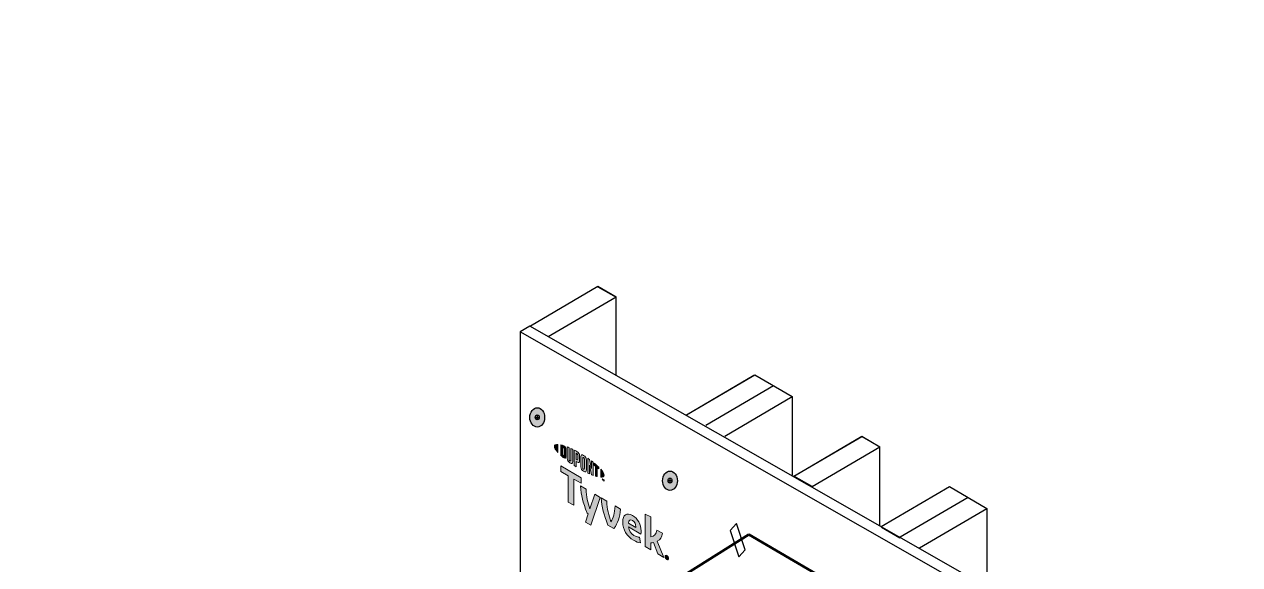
# Model space of a CAD drawing. Extents: x -1279 to 5791, y -3809 to 1769.
# Drawn here: x -443 to 159, y -2596 to -2329 of the extents above; entities that cross this region are included whole.
import ezdxf

# ---------------------------------------------------------------- set-up
doc = ezdxf.new("R2010")
doc.units = 0
doc.header["$MEASUREMENT"] = 0
doc.linetypes.add('AI-Linetype-21', pattern=[27, 18, -9])
for name, color, linetype, lineweight in [('G-ANNO-TTLB', 7, 'Continuous', 0), ('TYVEK', 7, 'Continuous', 0), ('X-REF - TRACED', 7, 'Continuous', 0)]:
    doc.layers.add(name, color=color, linetype=linetype, lineweight=lineweight)

# ---------------------------------------------------------------- blocks, each defined once
blk = doc.blocks.new('Block_108')
at = {"layer": 'TYVEK', "true_color": 0x003b71, "transparency": 33554687}
h = blk.add_hatch(color=156, dxfattribs=at)
h.dxf.hatch_style = 2
edge = h.paths.add_edge_path()
edge.add_ellipse((-189.16, -2523.54), major_axis=(0, 4.78), ratio=0.766948, start_angle=0, end_angle=360)
h = blk.add_hatch(color=156, dxfattribs=at)
h.dxf.hatch_style = 2
edge = h.paths.add_edge_path()
edge.add_ellipse((-123.45, -2554.86), major_axis=(0, 4.78), ratio=0.766948, start_angle=0, end_angle=360)
h = blk.add_hatch(color=156, dxfattribs=at)
h.dxf.hatch_style = 2
edge = h.paths.add_edge_path()
edge.add_ellipse((-21.66, -2609.28), major_axis=(0, 4.78), ratio=0.766948, start_angle=0, end_angle=360)
h = blk.add_hatch(color=156, dxfattribs=at)
h.dxf.hatch_style = 2
edge = h.paths.add_edge_path()
edge.add_ellipse((57.22, -2650.62), major_axis=(0, 4.78), ratio=0.766948, start_angle=0, end_angle=360)
h = blk.add_hatch(color=156, dxfattribs=at)
h.dxf.hatch_style = 2
edge = h.paths.add_edge_path()
edge.add_ellipse((-189.16, -2796.72), major_axis=(0, 4.78), ratio=0.766948, start_angle=0, end_angle=360)
h = blk.add_hatch(color=156, dxfattribs=at)
h.dxf.hatch_style = 2
edge = h.paths.add_edge_path()
edge.add_ellipse((-189.16, -2887.82), major_axis=(0, 4.78), ratio=0.766948, start_angle=0, end_angle=360)
h = blk.add_hatch(color=156, dxfattribs=at)
h.dxf.hatch_style = 2
edge = h.paths.add_edge_path()
edge.add_ellipse((57.22, -2923.79), major_axis=(0, 4.78), ratio=0.766948, start_angle=0, end_angle=360)
h = blk.add_hatch(color=156, dxfattribs=at)
h.dxf.hatch_style = 2
edge = h.paths.add_edge_path()
edge.add_ellipse((-21.66, -2973.46), major_axis=(0, 4.78), ratio=0.766948, start_angle=0, end_angle=360)
h = blk.add_hatch(color=156, dxfattribs=at)
h.dxf.hatch_style = 2
edge = h.paths.add_edge_path()
edge.add_ellipse((57.22, -3014.9), major_axis=(0, 4.78), ratio=0.766948, start_angle=0, end_angle=360)
at = {"layer": 'TYVEK', "color": 18, "lineweight": 25, "true_color": 0x080808}
for p, q in [((-190.14, -2523.51), (-188.19, -2523.51)), ((-189.16, -2522.28), (-189.16, -2524.74)), ((-124.42, -2554.83), (-122.48, -2554.83)), ((-123.45, -2553.6), (-123.45, -2556.07)), ((-22.63, -2609.25), (-20.68, -2609.25)), ((-21.66, -2608.02), (-21.66, -2610.49)), ((57.22, -2649.35), (57.22, -2651.82)), ((-190.14, -2796.69), (-188.19, -2796.69)), ((-189.16, -2795.45), (-189.16, -2797.92)), ((-190.14, -2887.79), (-188.19, -2887.79)), ((-189.16, -2886.56), (-189.16, -2889.03)), ((56.25, -2923.76), (58.19, -2923.76)), ((57.22, -2922.53), (57.22, -2925)), ((-21.66, -2972.19), (-21.66, -2974.66)), ((-22.63, -2973.43), (-20.68, -2973.43)), ((57.22, -3013.64), (57.22, -3016.11)), ((56.25, -3014.87), (58.19, -3014.87))]:
    blk.add_line(p, q, dxfattribs=at)
at = {"layer": 'TYVEK', "color": 18, "lineweight": 25, "true_color": 0x000000}
blk.add_line((56.25, -2650.59), (58.19, -2650.59), dxfattribs=at)
at = {"layer": 'TYVEK', "color": 8, "lineweight": 25, "true_color": 0x808080}
for points in [[(56.71, -2646.25)], [(-193.34, -2706.03)], [(-193.34, -2797.05)], [(-189.68, -2801.83)]]:
    blk.add_lwpolyline(points, dxfattribs=at)
at = {"layer": 'TYVEK', "color": 18, "lineweight": 25, "true_color": 0x000000}
for centre, major_axis, ratio in [((-189.16, -2523.54), (0, 4.78), 0.766948), ((-123.45, -2554.86), (0, 4.78), 0.766948), ((-21.66, -2609.28), (0, 4.78), 0.766948), ((57.22, -2650.62), (0, 4.78), 0.766948), ((57.22, -2650.59), (0, 1.23), 0.788846), ((-189.16, -2796.72), (0, 4.78), 0.766948), ((-189.16, -2887.82), (0, 4.78), 0.766948), ((57.22, -2923.79), (0, 4.78), 0.766948), ((-21.66, -2973.46), (0, 4.78), 0.766948), ((57.22, -3014.9), (0, 4.78), 0.766948)]:
    blk.add_ellipse(centre, major_axis=major_axis, ratio=ratio, dxfattribs=at)
at = {"layer": 'TYVEK', "color": 18, "lineweight": 25, "true_color": 0x080808}
for centre in [(-189.16, -2523.51), (-123.45, -2554.83), (-21.66, -2609.25), (-189.16, -2796.69), (-189.16, -2887.79), (57.22, -2923.76), (-21.66, -2973.43), (57.22, -3014.87)]:
    blk.add_ellipse(centre, major_axis=(0, 1.23), ratio=0.788846, dxfattribs=at)
blk = doc.blocks.new('Block_450')
at = {"layer": 'X-REF - TRACED', "true_color": 0x848484, "transparency": 33554687}
h = blk.add_hatch(color=252, dxfattribs=at)
h.dxf.hatch_style = 2
edge = h.paths.add_edge_path()
edge.add_spline(control_points=[(-180.67, -2537.89), (-180.67, -2538.61), (-180.06, -2539.64), (-178.99, -2540.84), (-178.99, -2540.84), (-178.99, -2536.9), (-178.99, -2536.9), (-180.06, -2536.86), (-180.67, -2537.17), (-180.67, -2537.89)], knot_values=[0, 0, 0, 0, 1, 1, 1, 2, 2, 2, 3, 3, 3, 3], degree=3, periodic=0)
h = blk.add_hatch(color=252, dxfattribs=at)
h.dxf.hatch_style = 2
edge = h.paths.add_edge_path()
edge.add_spline(control_points=[(-175.79, -2542.32), (-175.79, -2542.62), (-175.95, -2542.63), (-176.13, -2542.52), (-176.28, -2542.44), (-176.51, -2542.24), (-176.7, -2542.08), (-176.7, -2542.08), (-176.7, -2538.31), (-176.7, -2538.31), (-176.51, -2538.36), (-176.28, -2538.43), (-176.13, -2538.52), (-175.95, -2538.63), (-175.79, -2538.82), (-175.79, -2539.12), (-175.79, -2539.12), (-175.79, -2542.32), (-175.79, -2542.32)], knot_values=[0, 0, 0, 0, 1, 1, 1, 2, 2, 2, 3, 3, 3, 4, 4, 4, 5, 5, 5, 6, 6, 6, 6], degree=3, periodic=0)
edge = h.paths.add_edge_path()
edge.add_spline(control_points=[(-176.01, -2537.6), (-176.31, -2537.43), (-176.74, -2537.28), (-177.52, -2537.11), (-177.52, -2537.11), (-177.52, -2542.33), (-177.52, -2542.33), (-176.83, -2542.97), (-176.31, -2543.41), (-176.01, -2543.58), (-175.32, -2543.98), (-174.94, -2543.72), (-174.94, -2542.95), (-174.94, -2542.95), (-174.94, -2539.48), (-174.94, -2539.48), (-174.94, -2538.7), (-175.32, -2538), (-176.01, -2537.6)], knot_values=[0, 0, 0, 0, 1, 1, 1, 2, 2, 2, 3, 3, 3, 4, 4, 4, 5, 5, 5, 6, 6, 6, 6], degree=3, periodic=0)
h = blk.add_hatch(color=252, dxfattribs=at)
h.dxf.hatch_style = 2
edge = h.paths.add_edge_path()
edge.add_spline(control_points=[(-172.54, -2544.8), (-172.54, -2545.11), (-172.63, -2545.25), (-172.96, -2545.01), (-173.29, -2544.78), (-173.37, -2544.57), (-173.37, -2544.21), (-173.37, -2544.21), (-173.37, -2538.53), (-173.37, -2538.53), (-173.59, -2538.43), (-174.07, -2538.23), (-174.27, -2538.15), (-174.27, -2538.15), (-174.27, -2543.9), (-174.27, -2543.9), (-174.27, -2544.81), (-173.88, -2545.4), (-172.96, -2546.05), (-172.12, -2546.65), (-171.61, -2546.45), (-171.61, -2545.44), (-171.61, -2545.44), (-171.61, -2539.36), (-171.61, -2539.36), (-171.78, -2539.27), (-172.36, -2538.99), (-172.54, -2538.91), (-172.54, -2538.91), (-172.54, -2544.8), (-172.54, -2544.8)], knot_values=[0, 0, 0, 0, 1, 1, 1, 2, 2, 2, 3, 3, 3, 4, 4, 4, 5, 5, 5, 6, 6, 6, 7, 7, 7, 8, 8, 8, 9, 9, 9, 10, 10, 10, 10], degree=3, periodic=0)
h = blk.add_hatch(color=252, dxfattribs=at)
h.dxf.hatch_style = 2
edge = h.paths.add_edge_path()
edge.add_spline(control_points=[(-169.12, -2544.28), (-169.12, -2544.61), (-169.23, -2544.72), (-169.61, -2544.5), (-169.61, -2544.5), (-169.94, -2544.31), (-169.94, -2544.31), (-169.94, -2544.31), (-169.94, -2541.29), (-169.94, -2541.29), (-169.79, -2541.37), (-169.71, -2541.41), (-169.62, -2541.46), (-169.21, -2541.7), (-169.12, -2541.93), (-169.12, -2542.26), (-169.12, -2542.26), (-169.12, -2544.28), (-169.12, -2544.28)], knot_values=[0, 0, 0, 0, 1, 1, 1, 2, 2, 2, 3, 3, 3, 4, 4, 4, 5, 5, 5, 6, 6, 6, 6], degree=3, periodic=0)
edge = h.paths.add_edge_path()
edge.add_spline(control_points=[(-169.57, -2540.42), (-169.73, -2540.33), (-170.33, -2540.01), (-170.87, -2539.73), (-170.87, -2539.73), (-170.87, -2547.38), (-170.87, -2547.38), (-170.69, -2547.5), (-170.2, -2547.81), (-169.94, -2547.97), (-169.94, -2547.97), (-169.94, -2545.37), (-169.94, -2545.37), (-169.94, -2545.37), (-169.57, -2545.59), (-169.57, -2545.59), (-168.59, -2546.15), (-168.18, -2545.88), (-168.18, -2544.91), (-168.18, -2544.91), (-168.18, -2542.65), (-168.18, -2542.65), (-168.18, -2541.7), (-168.64, -2540.96), (-169.57, -2540.42)], knot_values=[0, 0, 0, 0, 1, 1, 1, 2, 2, 2, 3, 3, 3, 4, 4, 4, 5, 5, 5, 6, 6, 6, 7, 7, 7, 8, 8, 8, 8], degree=3, periodic=0)
h = blk.add_hatch(color=252, dxfattribs=at)
h.dxf.hatch_style = 2
edge = h.paths.add_edge_path()
edge.add_spline(control_points=[(-165.77, -2548.89), (-165.77, -2549.19), (-165.86, -2549.3), (-166.19, -2549.12), (-166.54, -2548.93), (-166.63, -2548.71), (-166.63, -2548.39), (-166.63, -2548.39), (-166.63, -2543.62), (-166.63, -2543.62), (-166.63, -2543.31), (-166.54, -2543.19), (-166.19, -2543.4), (-165.86, -2543.6), (-165.77, -2543.81), (-165.77, -2544.12), (-165.77, -2544.12), (-165.77, -2548.89), (-165.77, -2548.89)], knot_values=[0, 0, 0, 0, 1, 1, 1, 2, 2, 2, 3, 3, 3, 4, 4, 4, 5, 5, 5, 6, 6, 6, 6], degree=3, periodic=0)
edge = h.paths.add_edge_path()
edge.add_spline(control_points=[(-166.19, -2542.33), (-167.06, -2541.78), (-167.58, -2541.92), (-167.58, -2542.93), (-167.58, -2542.93), (-167.58, -2547.93), (-167.58, -2547.93), (-167.58, -2549), (-167.11, -2549.71), (-166.19, -2550.19), (-165.3, -2550.66), (-164.83, -2550.54), (-164.83, -2549.41), (-164.83, -2549.41), (-164.83, -2544.63), (-164.83, -2544.63), (-164.83, -2543.56), (-165.25, -2542.93), (-166.19, -2542.33)], knot_values=[0, 0, 0, 0, 1, 1, 1, 2, 2, 2, 3, 3, 3, 4, 4, 4, 5, 5, 5, 6, 6, 6, 6], degree=3, periodic=0)
h = blk.add_hatch(color=252, dxfattribs=at)
h.dxf.hatch_style = 2
edge = h.paths.add_edge_path()
edge.add_spline(control_points=[(-162.22, -2548.88), (-162.22, -2548.88), (-163.26, -2544.39), (-163.26, -2544.39), (-163.55, -2544.19), (-163.89, -2543.95), (-164.15, -2543.77), (-164.15, -2543.77), (-164.15, -2551.11), (-164.15, -2551.11), (-163.97, -2551.2), (-163.49, -2551.41), (-163.25, -2551.51), (-163.25, -2551.51), (-163.32, -2547.14), (-163.32, -2547.14), (-163.32, -2547.14), (-162.22, -2551.94), (-162.22, -2551.94), (-161.99, -2552.03), (-161.65, -2552.16), (-161.42, -2552.24), (-161.42, -2552.24), (-161.42, -2545.79), (-161.42, -2545.79), (-161.66, -2545.6), (-162.08, -2545.27), (-162.29, -2545.11), (-162.29, -2545.11), (-162.22, -2548.88), (-162.22, -2548.88)], knot_values=[0, 0, 0, 0, 1, 1, 1, 2, 2, 2, 3, 3, 3, 4, 4, 4, 5, 5, 5, 6, 6, 6, 7, 7, 7, 8, 8, 8, 9, 9, 9, 10, 10, 10, 10], degree=3, periodic=0)
h = blk.add_hatch(color=252, dxfattribs=at)
h.dxf.hatch_style = 2
edge = h.paths.add_edge_path()
edge.add_spline(control_points=[(-160.96, -2547.18), (-160.73, -2547.36), (-160.5, -2547.55), (-160.27, -2547.73), (-160.27, -2547.73), (-160.27, -2552.62), (-160.27, -2552.62), (-160.07, -2552.68), (-159.69, -2552.79), (-159.43, -2552.85), (-159.43, -2552.85), (-159.43, -2548.45), (-159.43, -2548.45), (-159.19, -2548.66), (-158.96, -2548.87), (-158.75, -2549.06), (-158.75, -2549.06), (-158.75, -2548.12), (-158.75, -2548.12), (-159.41, -2547.47), (-160.13, -2546.84), (-160.96, -2546.16), (-160.96, -2546.16), (-160.96, -2547.18), (-160.96, -2547.18)], knot_values=[0, 0, 0, 0, 1, 1, 1, 2, 2, 2, 3, 3, 3, 4, 4, 4, 5, 5, 5, 6, 6, 6, 7, 7, 7, 8, 8, 8, 8], degree=3, periodic=0)
h = blk.add_hatch(color=252, dxfattribs=at)
h.dxf.hatch_style = 2
edge = h.paths.add_edge_path()
edge.add_spline(control_points=[(-156.06, -2552.1), (-156.06, -2552.82), (-156.68, -2553.14), (-157.74, -2553.11), (-157.74, -2553.11), (-157.74, -2549.16), (-157.74, -2549.16), (-156.68, -2550.36), (-156.06, -2551.38), (-156.06, -2552.1)], knot_values=[0, 0, 0, 0, 1, 1, 1, 2, 2, 2, 3, 3, 3, 3], degree=3, periodic=0)
h = blk.add_hatch(color=252, dxfattribs=at)
h.dxf.hatch_style = 2
edge = h.paths.add_edge_path()
edge.add_spline(control_points=[(-156.56, -2554.18), (-156.56, -2554.18), (-156.46, -2554.24), (-156.46, -2554.24), (-156.46, -2554.24), (-156.31, -2554.6), (-156.31, -2554.6), (-156.31, -2554.6), (-156.16, -2554.41), (-156.16, -2554.41), (-156.16, -2554.41), (-156.06, -2554.47), (-156.06, -2554.47), (-156.06, -2554.47), (-156.06, -2555.04), (-156.06, -2555.04), (-156.06, -2555.04), (-156.16, -2554.98), (-156.16, -2554.98), (-156.16, -2554.98), (-156.16, -2554.58), (-156.16, -2554.58), (-156.16, -2554.58), (-156.31, -2554.76), (-156.31, -2554.76), (-156.31, -2554.76), (-156.32, -2554.76), (-156.32, -2554.76), (-156.32, -2554.76), (-156.47, -2554.4), (-156.47, -2554.4), (-156.47, -2554.4), (-156.47, -2554.8), (-156.47, -2554.8), (-156.47, -2554.8), (-156.56, -2554.75), (-156.56, -2554.75), (-156.56, -2554.75), (-156.56, -2554.18), (-156.56, -2554.18)], knot_values=[0, 0, 0, 0, 1, 1, 1, 2, 2, 2, 3, 3, 3, 4, 4, 4, 5, 5, 5, 6, 6, 6, 7, 7, 7, 8, 8, 8, 9, 9, 9, 10, 10, 10, 11, 11, 11, 12, 12, 12, 13, 13, 13, 13], degree=3, periodic=0)
edge = h.paths.add_edge_path()
edge.add_spline(control_points=[(-156.92, -2554.08), (-156.92, -2554.08), (-157.07, -2553.99), (-157.07, -2553.99), (-157.07, -2553.99), (-157.07, -2553.89), (-157.07, -2553.89), (-157.07, -2553.89), (-156.67, -2554.12), (-156.67, -2554.12), (-156.67, -2554.12), (-156.67, -2554.22), (-156.67, -2554.22), (-156.67, -2554.22), (-156.82, -2554.13), (-156.82, -2554.13), (-156.82, -2554.13), (-156.82, -2554.6), (-156.82, -2554.6), (-156.82, -2554.6), (-156.92, -2554.55), (-156.92, -2554.55), (-156.92, -2554.55), (-156.92, -2554.08), (-156.92, -2554.08)], knot_values=[0, 0, 0, 0, 1, 1, 1, 2, 2, 2, 3, 3, 3, 4, 4, 4, 5, 5, 5, 6, 6, 6, 7, 7, 7, 8, 8, 8, 8], degree=3, periodic=0)
at = {"layer": 'X-REF - TRACED'}
for points, knots in [([(-180.67, -2537.89), (-180.67, -2538.61), (-180.06, -2539.64), (-178.99, -2540.84), (-178.99, -2540.84), (-178.99, -2536.9), (-178.99, -2536.9), (-180.06, -2536.86), (-180.67, -2537.17), (-180.67, -2537.89)], [0, 0, 0, 0, 1, 1, 1, 2, 2, 2, 3, 3, 3, 3]), ([(-176.01, -2537.6), (-176.31, -2537.43), (-176.74, -2537.28), (-177.52, -2537.11), (-177.52, -2537.11), (-177.52, -2542.33), (-177.52, -2542.33), (-176.83, -2542.97), (-176.31, -2543.41), (-176.01, -2543.58), (-175.32, -2543.98), (-174.94, -2543.72), (-174.94, -2542.95), (-174.94, -2542.95), (-174.94, -2539.48), (-174.94, -2539.48), (-174.94, -2538.7), (-175.32, -2538), (-176.01, -2537.6)], [0, 0, 0, 0, 1, 1, 1, 2, 2, 2, 3, 3, 3, 4, 4, 4, 5, 5, 5, 6, 6, 6, 6]), ([(-175.79, -2542.32), (-175.79, -2542.62), (-175.95, -2542.63), (-176.13, -2542.52), (-176.28, -2542.44), (-176.51, -2542.24), (-176.7, -2542.08), (-176.7, -2542.08), (-176.7, -2538.31), (-176.7, -2538.31), (-176.51, -2538.36), (-176.28, -2538.43), (-176.13, -2538.52), (-175.95, -2538.63), (-175.79, -2538.82), (-175.79, -2539.12), (-175.79, -2539.12), (-175.79, -2542.32), (-175.79, -2542.32)], [0, 0, 0, 0, 1, 1, 1, 2, 2, 2, 3, 3, 3, 4, 4, 4, 5, 5, 5, 6, 6, 6, 6]), ([(-172.54, -2544.8), (-172.54, -2545.11), (-172.63, -2545.25), (-172.96, -2545.01), (-173.29, -2544.78), (-173.37, -2544.57), (-173.37, -2544.21), (-173.37, -2544.21), (-173.37, -2538.53), (-173.37, -2538.53), (-173.59, -2538.43), (-174.07, -2538.23), (-174.27, -2538.15), (-174.27, -2538.15), (-174.27, -2543.9), (-174.27, -2543.9), (-174.27, -2544.81), (-173.88, -2545.4), (-172.96, -2546.05), (-172.12, -2546.65), (-171.61, -2546.45), (-171.61, -2545.44), (-171.61, -2545.44), (-171.61, -2539.36), (-171.61, -2539.36), (-171.78, -2539.27), (-172.36, -2538.99), (-172.54, -2538.91), (-172.54, -2538.91), (-172.54, -2544.8), (-172.54, -2544.8)], [0, 0, 0, 0, 1, 1, 1, 2, 2, 2, 3, 3, 3, 4, 4, 4, 5, 5, 5, 6, 6, 6, 7, 7, 7, 8, 8, 8, 9, 9, 9, 10, 10, 10, 10]), ([(-169.57, -2540.42), (-169.73, -2540.33), (-170.33, -2540.01), (-170.87, -2539.73), (-170.87, -2539.73), (-170.87, -2547.38), (-170.87, -2547.38), (-170.69, -2547.5), (-170.2, -2547.81), (-169.94, -2547.97), (-169.94, -2547.97), (-169.94, -2545.37), (-169.94, -2545.37), (-169.94, -2545.37), (-169.57, -2545.59), (-169.57, -2545.59), (-168.59, -2546.15), (-168.18, -2545.88), (-168.18, -2544.91), (-168.18, -2544.91), (-168.18, -2542.65), (-168.18, -2542.65), (-168.18, -2541.7), (-168.64, -2540.96), (-169.57, -2540.42)], [0, 0, 0, 0, 1, 1, 1, 2, 2, 2, 3, 3, 3, 4, 4, 4, 5, 5, 5, 6, 6, 6, 7, 7, 7, 8, 8, 8, 8]), ([(-169.12, -2544.28), (-169.12, -2544.61), (-169.23, -2544.72), (-169.61, -2544.5), (-169.61, -2544.5), (-169.94, -2544.31), (-169.94, -2544.31), (-169.94, -2544.31), (-169.94, -2541.29), (-169.94, -2541.29), (-169.79, -2541.37), (-169.71, -2541.41), (-169.62, -2541.46), (-169.21, -2541.7), (-169.12, -2541.93), (-169.12, -2542.26), (-169.12, -2542.26), (-169.12, -2544.28), (-169.12, -2544.28)], [0, 0, 0, 0, 1, 1, 1, 2, 2, 2, 3, 3, 3, 4, 4, 4, 5, 5, 5, 6, 6, 6, 6]), ([(-166.19, -2542.33), (-167.06, -2541.78), (-167.58, -2541.92), (-167.58, -2542.93), (-167.58, -2542.93), (-167.58, -2547.93), (-167.58, -2547.93), (-167.58, -2549), (-167.11, -2549.71), (-166.19, -2550.19), (-165.3, -2550.66), (-164.83, -2550.54), (-164.83, -2549.41), (-164.83, -2549.41), (-164.83, -2544.63), (-164.83, -2544.63), (-164.83, -2543.56), (-165.25, -2542.93), (-166.19, -2542.33)], [0, 0, 0, 0, 1, 1, 1, 2, 2, 2, 3, 3, 3, 4, 4, 4, 5, 5, 5, 6, 6, 6, 6]), ([(-165.77, -2548.89), (-165.77, -2549.19), (-165.86, -2549.3), (-166.19, -2549.12), (-166.54, -2548.93), (-166.63, -2548.71), (-166.63, -2548.39), (-166.63, -2548.39), (-166.63, -2543.62), (-166.63, -2543.62), (-166.63, -2543.31), (-166.54, -2543.19), (-166.19, -2543.4), (-165.86, -2543.6), (-165.77, -2543.81), (-165.77, -2544.12), (-165.77, -2544.12), (-165.77, -2548.89), (-165.77, -2548.89)], [0, 0, 0, 0, 1, 1, 1, 2, 2, 2, 3, 3, 3, 4, 4, 4, 5, 5, 5, 6, 6, 6, 6]), ([(-162.22, -2548.88), (-162.22, -2548.88), (-163.26, -2544.39), (-163.26, -2544.39), (-163.55, -2544.19), (-163.89, -2543.95), (-164.15, -2543.77), (-164.15, -2543.77), (-164.15, -2551.11), (-164.15, -2551.11), (-163.97, -2551.2), (-163.49, -2551.41), (-163.25, -2551.51), (-163.25, -2551.51), (-163.32, -2547.14), (-163.32, -2547.14), (-163.32, -2547.14), (-162.22, -2551.94), (-162.22, -2551.94), (-161.99, -2552.03), (-161.65, -2552.16), (-161.42, -2552.24), (-161.42, -2552.24), (-161.42, -2545.79), (-161.42, -2545.79), (-161.66, -2545.6), (-162.08, -2545.27), (-162.29, -2545.11), (-162.29, -2545.11), (-162.22, -2548.88), (-162.22, -2548.88)], [0, 0, 0, 0, 1, 1, 1, 2, 2, 2, 3, 3, 3, 4, 4, 4, 5, 5, 5, 6, 6, 6, 7, 7, 7, 8, 8, 8, 9, 9, 9, 10, 10, 10, 10]), ([(-160.96, -2547.18), (-160.73, -2547.36), (-160.5, -2547.55), (-160.27, -2547.73), (-160.27, -2547.73), (-160.27, -2552.62), (-160.27, -2552.62), (-160.07, -2552.68), (-159.69, -2552.79), (-159.43, -2552.85), (-159.43, -2552.85), (-159.43, -2548.45), (-159.43, -2548.45), (-159.19, -2548.66), (-158.96, -2548.87), (-158.75, -2549.06), (-158.75, -2549.06), (-158.75, -2548.12), (-158.75, -2548.12), (-159.41, -2547.47), (-160.13, -2546.84), (-160.96, -2546.16), (-160.96, -2546.16), (-160.96, -2547.18), (-160.96, -2547.18)], [0, 0, 0, 0, 1, 1, 1, 2, 2, 2, 3, 3, 3, 4, 4, 4, 5, 5, 5, 6, 6, 6, 7, 7, 7, 8, 8, 8, 8]), ([(-156.06, -2552.1), (-156.06, -2552.82), (-156.68, -2553.14), (-157.74, -2553.11), (-157.74, -2553.11), (-157.74, -2549.16), (-157.74, -2549.16), (-156.68, -2550.36), (-156.06, -2551.38), (-156.06, -2552.1)], [0, 0, 0, 0, 1, 1, 1, 2, 2, 2, 3, 3, 3, 3]), ([(-156.92, -2554.08), (-156.92, -2554.08), (-157.07, -2553.99), (-157.07, -2553.99), (-157.07, -2553.99), (-157.07, -2553.89), (-157.07, -2553.89), (-157.07, -2553.89), (-156.67, -2554.12), (-156.67, -2554.12), (-156.67, -2554.12), (-156.67, -2554.22), (-156.67, -2554.22), (-156.67, -2554.22), (-156.82, -2554.13), (-156.82, -2554.13), (-156.82, -2554.13), (-156.82, -2554.6), (-156.82, -2554.6), (-156.82, -2554.6), (-156.92, -2554.55), (-156.92, -2554.55), (-156.92, -2554.55), (-156.92, -2554.08), (-156.92, -2554.08)], [0, 0, 0, 0, 1, 1, 1, 2, 2, 2, 3, 3, 3, 4, 4, 4, 5, 5, 5, 6, 6, 6, 7, 7, 7, 8, 8, 8, 8]), ([(-156.56, -2554.18), (-156.56, -2554.18), (-156.46, -2554.24), (-156.46, -2554.24), (-156.46, -2554.24), (-156.31, -2554.6), (-156.31, -2554.6), (-156.31, -2554.6), (-156.16, -2554.41), (-156.16, -2554.41), (-156.16, -2554.41), (-156.06, -2554.47), (-156.06, -2554.47), (-156.06, -2554.47), (-156.06, -2555.04), (-156.06, -2555.04), (-156.06, -2555.04), (-156.16, -2554.98), (-156.16, -2554.98), (-156.16, -2554.98), (-156.16, -2554.58), (-156.16, -2554.58), (-156.16, -2554.58), (-156.31, -2554.76), (-156.31, -2554.76), (-156.31, -2554.76), (-156.32, -2554.76), (-156.32, -2554.76), (-156.32, -2554.76), (-156.47, -2554.4), (-156.47, -2554.4), (-156.47, -2554.4), (-156.47, -2554.8), (-156.47, -2554.8), (-156.47, -2554.8), (-156.56, -2554.75), (-156.56, -2554.75), (-156.56, -2554.75), (-156.56, -2554.18), (-156.56, -2554.18)], [0, 0, 0, 0, 1, 1, 1, 2, 2, 2, 3, 3, 3, 4, 4, 4, 5, 5, 5, 6, 6, 6, 7, 7, 7, 8, 8, 8, 9, 9, 9, 10, 10, 10, 11, 11, 11, 12, 12, 12, 13, 13, 13, 13])]:
    blk.add_open_spline(points, degree=3, knots=knots, dxfattribs=at)
blk = doc.blocks.new('Block_454')
at = {"layer": 'X-REF - TRACED', "true_color": 0x848484, "transparency": 33554687}
h = blk.add_hatch(color=252, dxfattribs=at)
h.dxf.hatch_style = 2
h.paths.add_polyline_path([(-167.41, -2553.42), (-177.52, -2547.59), (-177.52, -2550.34), (-173.87, -2552.44), (-173.87, -2565.44), (-171.06, -2567.06), (-171.06, -2554.06), (-167.41, -2556.17)])
h = blk.add_hatch(color=252, dxfattribs=at)
h.dxf.hatch_style = 2
edge = h.paths.add_edge_path()
edge.add_spline(control_points=[(-150.62, -2567.37), (-150.8, -2571.11), (-151.55, -2573.29), (-152.7, -2575.16), (-153.82, -2571.97), (-154.55, -2568.95), (-154.76, -2564.98), (-154.76, -2564.98), (-157.49, -2563.4), (-157.49, -2563.4), (-157.19, -2568.09), (-156.31, -2571.5), (-154.19, -2576.8), (-154.19, -2576.8), (-151.19, -2578.53), (-151.19, -2578.53), (-149.15, -2575.64), (-148.31, -2573.22), (-147.92, -2568.93), (-147.92, -2568.93), (-150.62, -2567.37), (-150.62, -2567.37)], knot_values=[0, 0, 0, 0, 1, 1, 1, 2, 2, 2, 3, 3, 3, 4, 4, 4, 5, 5, 5, 6, 6, 6, 7, 7, 7, 7], degree=3, periodic=0)
h = blk.add_hatch(color=252, dxfattribs=at)
h.dxf.hatch_style = 2
edge = h.paths.add_edge_path()
edge.add_spline(control_points=[(-144.05, -2575.81), (-144.05, -2575.81), (-140.33, -2577.97), (-140.33, -2577.97), (-140.33, -2577.97), (-140.33, -2577.7), (-140.33, -2577.7), (-140.33, -2576.44), (-140.92, -2575.18), (-141.99, -2574.55), (-143.13, -2573.9), (-143.88, -2574.39), (-144.05, -2575.81)], knot_values=[0, 0, 0, 0, 1, 1, 1, 2, 2, 2, 3, 3, 3, 4, 4, 4, 4], degree=3, periodic=0)
edge = h.paths.add_edge_path()
edge.add_spline(control_points=[(-138.11, -2585.59), (-138.97, -2585.54), (-140.25, -2585.12), (-141.54, -2584.37), (-144.7, -2582.55), (-146.86, -2579.01), (-146.86, -2575.27), (-146.86, -2571.7), (-144.88, -2570.42), (-141.99, -2572.08), (-139.43, -2573.56), (-137.74, -2576.63), (-137.74, -2579.64), (-137.74, -2580.32), (-137.78, -2580.88), (-137.82, -2581.3), (-137.82, -2581.3), (-144.01, -2577.73), (-144.01, -2577.73), (-143.76, -2579.67), (-142.84, -2581.01), (-141.27, -2581.92), (-140.31, -2582.47), (-139.39, -2582.76), (-138.54, -2582.84), (-138.54, -2582.84), (-138.11, -2585.59), (-138.11, -2585.59)], knot_values=[0, 0, 0, 0, 1, 1, 1, 2, 2, 2, 3, 3, 3, 4, 4, 4, 5, 5, 5, 6, 6, 6, 7, 7, 7, 8, 8, 8, 9, 9, 9, 9], degree=3, periodic=0)
h = blk.add_hatch(color=252, dxfattribs=at)
h.dxf.hatch_style = 2
edge = h.paths.add_edge_path()
edge.add_spline(control_points=[(-129.72, -2584.79), (-129.72, -2584.79), (-126.46, -2592.81), (-126.46, -2592.81), (-126.46, -2592.81), (-129.4, -2591.11), (-129.4, -2591.11), (-129.4, -2591.11), (-131.66, -2585.42), (-131.66, -2585.42), (-132.07, -2585.52), (-132.5, -2585.61), (-132.97, -2585.68), (-132.97, -2585.68), (-132.97, -2589.05), (-132.97, -2589.05), (-132.97, -2589.05), (-135.68, -2587.49), (-135.68, -2587.49), (-135.68, -2587.49), (-135.68, -2571.36), (-135.68, -2571.36), (-135.68, -2571.36), (-132.97, -2572.77), (-132.97, -2572.77), (-132.97, -2572.77), (-132.97, -2582.69), (-132.97, -2582.69), (-131.13, -2582.38), (-130.23, -2581.33), (-129.91, -2579.33), (-129.91, -2579.33), (-127.23, -2580.88), (-127.23, -2580.88), (-127.28, -2582.78), (-128.15, -2584.01), (-129.72, -2584.79)], knot_values=[0, 0, 0, 0, 1, 1, 1, 2, 2, 2, 3, 3, 3, 4, 4, 4, 5, 5, 5, 6, 6, 6, 7, 7, 7, 8, 8, 8, 9, 9, 9, 10, 10, 10, 11, 11, 11, 12, 12, 12, 12], degree=3, periodic=0)
at = {"layer": 'X-REF - TRACED'}
blk.add_lwpolyline([(-167.41, -2553.42), (-177.52, -2547.59), (-177.52, -2550.34), (-173.87, -2552.44), (-173.87, -2565.44), (-171.06, -2567.06), (-171.06, -2554.06), (-167.41, -2556.17)], close=True, dxfattribs=at)
for points, knots in [([(-150.62, -2567.37), (-150.8, -2571.11), (-151.55, -2573.29), (-152.7, -2575.16), (-153.82, -2571.97), (-154.55, -2568.95), (-154.76, -2564.98), (-154.76, -2564.98), (-157.49, -2563.4), (-157.49, -2563.4), (-157.19, -2568.09), (-156.31, -2571.5), (-154.19, -2576.8), (-154.19, -2576.8), (-151.19, -2578.53), (-151.19, -2578.53), (-149.15, -2575.64), (-148.31, -2573.22), (-147.92, -2568.93), (-147.92, -2568.93), (-150.62, -2567.37), (-150.62, -2567.37)], [0, 0, 0, 0, 1, 1, 1, 2, 2, 2, 3, 3, 3, 4, 4, 4, 5, 5, 5, 6, 6, 6, 7, 7, 7, 7]), ([(-138.11, -2585.59), (-138.97, -2585.54), (-140.25, -2585.12), (-141.54, -2584.37), (-144.7, -2582.55), (-146.86, -2579.01), (-146.86, -2575.27), (-146.86, -2571.7), (-144.88, -2570.42), (-141.99, -2572.08), (-139.43, -2573.56), (-137.74, -2576.63), (-137.74, -2579.64), (-137.74, -2580.32), (-137.78, -2580.88), (-137.82, -2581.3), (-137.82, -2581.3), (-144.01, -2577.73), (-144.01, -2577.73), (-143.76, -2579.67), (-142.84, -2581.01), (-141.27, -2581.92), (-140.31, -2582.47), (-139.39, -2582.76), (-138.54, -2582.84), (-138.54, -2582.84), (-138.11, -2585.59), (-138.11, -2585.59)], [0, 0, 0, 0, 1, 1, 1, 2, 2, 2, 3, 3, 3, 4, 4, 4, 5, 5, 5, 6, 6, 6, 7, 7, 7, 8, 8, 8, 9, 9, 9, 9]), ([(-144.05, -2575.81), (-144.05, -2575.81), (-140.33, -2577.97), (-140.33, -2577.97), (-140.33, -2577.97), (-140.33, -2577.7), (-140.33, -2577.7), (-140.33, -2576.44), (-140.92, -2575.18), (-141.99, -2574.55), (-143.13, -2573.9), (-143.88, -2574.39), (-144.05, -2575.81)], [0, 0, 0, 0, 1, 1, 1, 2, 2, 2, 3, 3, 3, 4, 4, 4, 4]), ([(-129.72, -2584.79), (-129.72, -2584.79), (-126.46, -2592.81), (-126.46, -2592.81), (-126.46, -2592.81), (-129.4, -2591.11), (-129.4, -2591.11), (-129.4, -2591.11), (-131.66, -2585.42), (-131.66, -2585.42), (-132.07, -2585.52), (-132.5, -2585.61), (-132.97, -2585.68), (-132.97, -2585.68), (-132.97, -2589.05), (-132.97, -2589.05), (-132.97, -2589.05), (-135.68, -2587.49), (-135.68, -2587.49), (-135.68, -2587.49), (-135.68, -2571.36), (-135.68, -2571.36), (-135.68, -2571.36), (-132.97, -2572.77), (-132.97, -2572.77), (-132.97, -2572.77), (-132.97, -2582.69), (-132.97, -2582.69), (-131.13, -2582.38), (-130.23, -2581.33), (-129.91, -2579.33), (-129.91, -2579.33), (-127.23, -2580.88), (-127.23, -2580.88), (-127.28, -2582.78), (-128.15, -2584.01), (-129.72, -2584.79)], [0, 0, 0, 0, 1, 1, 1, 2, 2, 2, 3, 3, 3, 4, 4, 4, 5, 5, 5, 6, 6, 6, 7, 7, 7, 8, 8, 8, 9, 9, 9, 10, 10, 10, 11, 11, 11, 12, 12, 12, 12])]:
    blk.add_open_spline(points, degree=3, knots=knots, dxfattribs=at)
blk = doc.blocks.new('Block_453')
at = {"layer": 'X-REF - TRACED', "true_color": 0x848484, "transparency": 33554687}
h = blk.add_hatch(color=252, dxfattribs=at)
h.dxf.hatch_style = 2
edge = h.paths.add_edge_path()
edge.add_spline(control_points=[(-160.68, -2561.56), (-160.68, -2561.56), (-163.11, -2568.81), (-163.11, -2568.81), (-164.14, -2565.78), (-164.81, -2562.85), (-165.02, -2559.06), (-165.02, -2559.06), (-167.74, -2557.48), (-167.74, -2557.48), (-167.45, -2562.17), (-166.57, -2565.58), (-164.45, -2570.88), (-164.45, -2570.88), (-163.9, -2571.19), (-163.9, -2571.19), (-163.9, -2571.19), (-165.29, -2575.33), (-165.29, -2575.33), (-165.29, -2575.33), (-162.58, -2576.89), (-162.58, -2576.89), (-162.58, -2576.89), (-157.97, -2563.13), (-157.97, -2563.13), (-157.97, -2563.13), (-160.68, -2561.56), (-160.68, -2561.56)], knot_values=[0, 0, 0, 0, 1, 1, 1, 2, 2, 2, 3, 3, 3, 4, 4, 4, 5, 5, 5, 6, 6, 6, 7, 7, 7, 8, 8, 8, 9, 9, 9, 9], degree=3, periodic=0)
at = {"layer": 'X-REF - TRACED'}
blk.add_open_spline([(-160.68, -2561.56), (-160.68, -2561.56), (-163.11, -2568.81), (-163.11, -2568.81), (-164.14, -2565.78), (-164.81, -2562.85), (-165.02, -2559.06), (-165.02, -2559.06), (-167.74, -2557.48), (-167.74, -2557.48), (-167.45, -2562.17), (-166.57, -2565.58), (-164.45, -2570.88), (-164.45, -2570.88), (-163.9, -2571.19), (-163.9, -2571.19), (-163.9, -2571.19), (-165.29, -2575.33), (-165.29, -2575.33), (-165.29, -2575.33), (-162.58, -2576.89), (-162.58, -2576.89), (-162.58, -2576.89), (-157.97, -2563.13), (-157.97, -2563.13), (-157.97, -2563.13), (-160.68, -2561.56), (-160.68, -2561.56)], degree=3, knots=[0, 0, 0, 0, 1, 1, 1, 2, 2, 2, 3, 3, 3, 4, 4, 4, 5, 5, 5, 6, 6, 6, 7, 7, 7, 8, 8, 8, 9, 9, 9, 9], dxfattribs=at)
blk.add_blockref('Block_454', (0, 0), dxfattribs=at)
blk = doc.blocks.new('Block_455')
at = {"layer": 'X-REF - TRACED', "true_color": 0x848484, "transparency": 33554687}
h = blk.add_hatch(color=252, dxfattribs=at)
h.dxf.hatch_style = 2
edge = h.paths.add_edge_path()
edge.add_spline(control_points=[(-125.16, -2592.5), (-125.16, -2592.5), (-125.16, -2592.79), (-125.16, -2592.79), (-125.16, -2592.79), (-125.05, -2592.86), (-125.05, -2592.86), (-124.94, -2592.92), (-124.88, -2592.92), (-124.88, -2592.81), (-124.88, -2592.7), (-124.94, -2592.62), (-125.05, -2592.56), (-125.05, -2592.56), (-125.16, -2592.5), (-125.16, -2592.5)], knot_values=[0, 0, 0, 0, 1, 1, 1, 2, 2, 2, 3, 3, 3, 4, 4, 4, 5, 5, 5, 5], degree=3, periodic=0)
edge = h.paths.add_edge_path()
edge.add_spline(control_points=[(-125.35, -2592.2), (-125.35, -2592.2), (-125.05, -2592.38), (-125.05, -2592.38), (-124.81, -2592.51), (-124.7, -2592.71), (-124.7, -2592.91), (-124.7, -2593.06), (-124.76, -2593.13), (-124.87, -2593.11), (-124.81, -2593.27), (-124.73, -2593.44), (-124.64, -2593.63), (-124.64, -2593.63), (-124.86, -2593.5), (-124.86, -2593.5), (-124.95, -2593.33), (-125.01, -2593.18), (-125.06, -2593.03), (-125.06, -2593.03), (-125.16, -2592.97), (-125.16, -2592.97), (-125.16, -2592.97), (-125.16, -2593.33), (-125.16, -2593.33), (-125.16, -2593.33), (-125.35, -2593.22), (-125.35, -2593.22), (-125.35, -2593.22), (-125.35, -2592.2), (-125.35, -2592.2)], knot_values=[0, 0, 0, 0, 1, 1, 1, 2, 2, 2, 3, 3, 3, 4, 4, 4, 5, 5, 5, 6, 6, 6, 7, 7, 7, 8, 8, 8, 9, 9, 9, 10, 10, 10, 10], degree=3, periodic=0)
edge = h.paths.add_edge_path()
edge.add_spline(control_points=[(-125.04, -2592.12), (-125.47, -2591.87), (-125.71, -2592.01), (-125.71, -2592.52), (-125.71, -2593.03), (-125.47, -2593.45), (-125.04, -2593.7), (-124.61, -2593.94), (-124.37, -2593.81), (-124.37, -2593.3), (-124.37, -2592.79), (-124.61, -2592.36), (-125.04, -2592.12)], knot_values=[0, 0, 0, 0, 1, 1, 1, 2, 2, 2, 3, 3, 3, 4, 4, 4, 4], degree=3, periodic=0)
edge = h.paths.add_edge_path()
edge.add_spline(control_points=[(-125.04, -2591.92), (-124.51, -2592.22), (-124.17, -2592.81), (-124.17, -2593.41), (-124.17, -2594.02), (-124.52, -2594.2), (-125.04, -2593.9), (-125.57, -2593.59), (-125.91, -2593.01), (-125.91, -2592.4), (-125.91, -2591.8), (-125.57, -2591.61), (-125.04, -2591.92)], knot_values=[0, 0, 0, 0, 1, 1, 1, 2, 2, 2, 3, 3, 3, 4, 4, 4, 4], degree=3, periodic=0)
at = {"layer": 'X-REF - TRACED'}
for points, knots in [([(-125.04, -2591.92), (-124.51, -2592.22), (-124.17, -2592.81), (-124.17, -2593.41), (-124.17, -2594.02), (-124.52, -2594.2), (-125.04, -2593.9), (-125.57, -2593.59), (-125.91, -2593.01), (-125.91, -2592.4), (-125.91, -2591.8), (-125.57, -2591.61), (-125.04, -2591.92)], [0, 0, 0, 0, 1, 1, 1, 2, 2, 2, 3, 3, 3, 4, 4, 4, 4]), ([(-125.04, -2592.12), (-125.47, -2591.87), (-125.71, -2592.01), (-125.71, -2592.52), (-125.71, -2593.03), (-125.47, -2593.45), (-125.04, -2593.7), (-124.61, -2593.94), (-124.37, -2593.81), (-124.37, -2593.3), (-124.37, -2592.79), (-124.61, -2592.36), (-125.04, -2592.12)], [0, 0, 0, 0, 1, 1, 1, 2, 2, 2, 3, 3, 3, 4, 4, 4, 4]), ([(-125.35, -2592.2), (-125.35, -2592.2), (-125.05, -2592.38), (-125.05, -2592.38), (-124.81, -2592.51), (-124.7, -2592.71), (-124.7, -2592.91), (-124.7, -2593.06), (-124.76, -2593.13), (-124.87, -2593.11), (-124.81, -2593.27), (-124.73, -2593.44), (-124.64, -2593.63), (-124.64, -2593.63), (-124.86, -2593.5), (-124.86, -2593.5), (-124.95, -2593.33), (-125.01, -2593.18), (-125.06, -2593.03), (-125.06, -2593.03), (-125.16, -2592.97), (-125.16, -2592.97), (-125.16, -2592.97), (-125.16, -2593.33), (-125.16, -2593.33), (-125.16, -2593.33), (-125.35, -2593.22), (-125.35, -2593.22), (-125.35, -2593.22), (-125.35, -2592.2), (-125.35, -2592.2)], [0, 0, 0, 0, 1, 1, 1, 2, 2, 2, 3, 3, 3, 4, 4, 4, 5, 5, 5, 6, 6, 6, 7, 7, 7, 8, 8, 8, 9, 9, 9, 10, 10, 10, 10]), ([(-125.16, -2592.5), (-125.16, -2592.5), (-125.16, -2592.79), (-125.16, -2592.79), (-125.16, -2592.79), (-125.05, -2592.86), (-125.05, -2592.86), (-124.94, -2592.92), (-124.88, -2592.92), (-124.88, -2592.81), (-124.88, -2592.7), (-124.94, -2592.62), (-125.05, -2592.56), (-125.05, -2592.56), (-125.16, -2592.5), (-125.16, -2592.5)], [0, 0, 0, 0, 1, 1, 1, 2, 2, 2, 3, 3, 3, 4, 4, 4, 5, 5, 5, 5])]:
    blk.add_open_spline(points, degree=3, knots=knots, dxfattribs=at)
blk = doc.blocks.new('Block_452')
at = {"layer": 'X-REF - TRACED'}
for name in ['Block_453', 'Block_455']:
    blk.add_blockref(name, (0, 0), dxfattribs=at)
blk = doc.blocks.new('Block_451')
at = {"layer": 'X-REF - TRACED'}
blk.add_blockref('Block_452', (0, 0), dxfattribs=at)
blk = doc.blocks.new('Block_449')
at = {"layer": 'X-REF - TRACED'}
for name in ['Block_450', 'Block_451']:
    blk.add_blockref(name, (0, 0), dxfattribs=at)

msp = doc.modelspace()

# ---------------------------------------------------------------- hatches: boundary and pattern name
at = {"layer": 'G-ANNO-TTLB', "true_color": 0xff00ff, "transparency": 33554687}
h = msp.add_hatch(color=6, dxfattribs=at)
edge = h.paths.add_edge_path()
edge.add_spline(control_points=[(1773.02, -3692.6), (1773.02, -3692.6), (-1156.5, -3692.6), (-1156.5, -3692.6), (-1156.5, -3692.6), (-1156.5, -1235.6), (-1156.5, -1235.6), (-1156.5, -1235.6), (1773.02, -1235.6), (1773.02, -1235.6), (1773.02, -1235.6), (1773.02, -3692.6), (1773.02, -3692.6)], knot_values=[0, 0, 0, 0, 1, 1, 1, 2, 2, 2, 3, 3, 3, 4, 4, 4, 4], degree=3, periodic=0)
edge = h.paths.add_edge_path()
edge.add_spline(control_points=[(-1147.5, -1244.6), (-1147.5, -1244.6), (-1147.5, -3683.6), (-1147.5, -3683.6), (-1147.5, -3683.6), (1764.02, -3683.6), (1764.02, -3683.6), (1764.02, -3683.6), (1764.02, -1244.6), (1764.02, -1244.6), (1764.02, -1244.6), (-1147.5, -1244.6), (-1147.5, -1244.6)], knot_values=[0, 0, 0, 0, 1, 1, 1, 2, 2, 2, 3, 3, 3, 4, 4, 4, 4], degree=3, periodic=0)
edge.add_line((-1147.5, -1244.6), (-1147.5, -1244.6))

# ---------------------------------------------------------------- linework, layer by layer
at = {"layer": 'G-ANNO-TTLB'}
for points in [[(1773.02, -3692.6), (1773.02, -3692.6), (-1156.5, -3692.6), (-1156.5, -3692.6), (-1156.5, -3692.6), (-1156.5, -1235.6), (-1156.5, -1235.6), (-1156.5, -1235.6), (1773.02, -1235.6), (1773.02, -1235.6), (1773.02, -1235.6), (1773.02, -3692.6), (1773.02, -3692.6)], [(-1147.5, -1244.6), (-1147.5, -1244.6), (-1147.5, -3683.6), (-1147.5, -3683.6), (-1147.5, -3683.6), (1764.02, -3683.6), (1764.02, -3683.6), (1764.02, -3683.6), (1764.02, -1244.6), (1764.02, -1244.6), (1764.02, -1244.6), (-1147.5, -1244.6), (-1147.5, -1244.6)]]:
    msp.add_open_spline(points, degree=3, knots=[0, 0, 0, 0, 1, 1, 1, 2, 2, 2, 3, 3, 3, 4, 4, 4, 4], dxfattribs=at)
at = {"layer": 'TYVEK', "color": 33, "lineweight": 25, "true_color": 0xcc9966}
for p, q in [((-192.5, -2478.18), (-159.09, -2458.62)), ((-192.5, -2478.18), (-159.09, -2458.62)), ((-159.09, -2458.62), (-150.12, -2463.8)), ((-159.09, -2458.91), (-150.12, -2464.09)), ((-183.76, -2483.49), (-150.12, -2463.8)), ((-150.14, -2502.66), (-150.14, -2463.92)), ((-115.29, -2522.27), (-81.36, -2502.41)), ((-115.29, -2522.27), (-81.88, -2502.71)), ((-81.36, -2502.41), (-62.9, -2513.25)), ((-105.75, -2527.43), (-72.21, -2507.79)), ((-96.31, -2532.82), (-62.9, -2513.25)), ((-62.9, -2513.27), (-62.9, -2552.19)), ((-61.86, -2552.46), (-28.45, -2532.9)), ((-28.45, -2532.9), (-19.48, -2538.08)), ((-53.12, -2557.77), (-19.48, -2538.08)), ((-19.48, -2577.27), (-19.48, -2538.08)), ((-18.96, -2577.57), (14.97, -2557.7)), ((-9.42, -2582.72), (24.12, -2563.08)), ((14.97, -2557.7), (33.43, -2568.55)), ((0.02, -2588.12), (33.43, -2568.55)), ((33.43, -2568.56), (33.43, -2607.48))]:
    msp.add_line(p, q, dxfattribs=at)
at = {"layer": 'TYVEK', "color": 2, "lineweight": 25, "true_color": 0xffff00}
for p, q in [((-192.76, -2478.33), (-197.57, -2481.11)), ((76.03, -2631.81), (-192.76, -2478.33))]:
    msp.add_line(p, q, dxfattribs=at)
at = {"layer": 'TYVEK', "color": 18, "lineweight": 25, "true_color": 0x000000}
for p, q in [((-197.57, -2481.11), (-197.57, -2602.74)), ((71.22, -2634.6), (-197.57, -2481.11))]:
    msp.add_line(p, q, dxfattribs=at)
at = {"layer": 'TYVEK', "color": 252, "linetype": 'AI-Linetype-21', "lineweight": 25, "true_color": 0x848484}
msp.add_line((-18.79, -2577.82), (-9.58, -2583.1), dxfattribs=at)
at = {"layer": 'TYVEK', "color": 18, "lineweight": 60, "true_color": 0x000000}
for p, q in [((-125.35, -2607.29), (-84.34, -2581.54)), ((-84.34, -2581.54), (-0.32, -2630.51))]:
    msp.add_line(p, q, dxfattribs=at)
at = {"layer": 'TYVEK', "color": 33, "lineweight": 25, "true_color": 0xcc9966}
msp.add_lwpolyline([(-53.12, -2557.77), (-62.12, -2552.61), (-28.47, -2532.91), (-19.47, -2538.07)], dxfattribs=at)
at = {"layer": 'TYVEK', "color": 2, "lineweight": 25, "true_color": 0xffff00}
msp.add_lwpolyline([(-86.25, -2589.09), (-90.57, -2576.03), (-93.68, -2579.5), (-89.36, -2592.56)], close=True, dxfattribs=at)

# ---------------------------------------------------------------- block references
at = {"layer": 'TYVEK'}
msp.add_blockref('Block_108', (0, 0), dxfattribs=at)
at = {"layer": 'X-REF - TRACED'}
msp.add_blockref('Block_449', (0, 0), dxfattribs=at)

doc.saveas('drawing.dxf')
